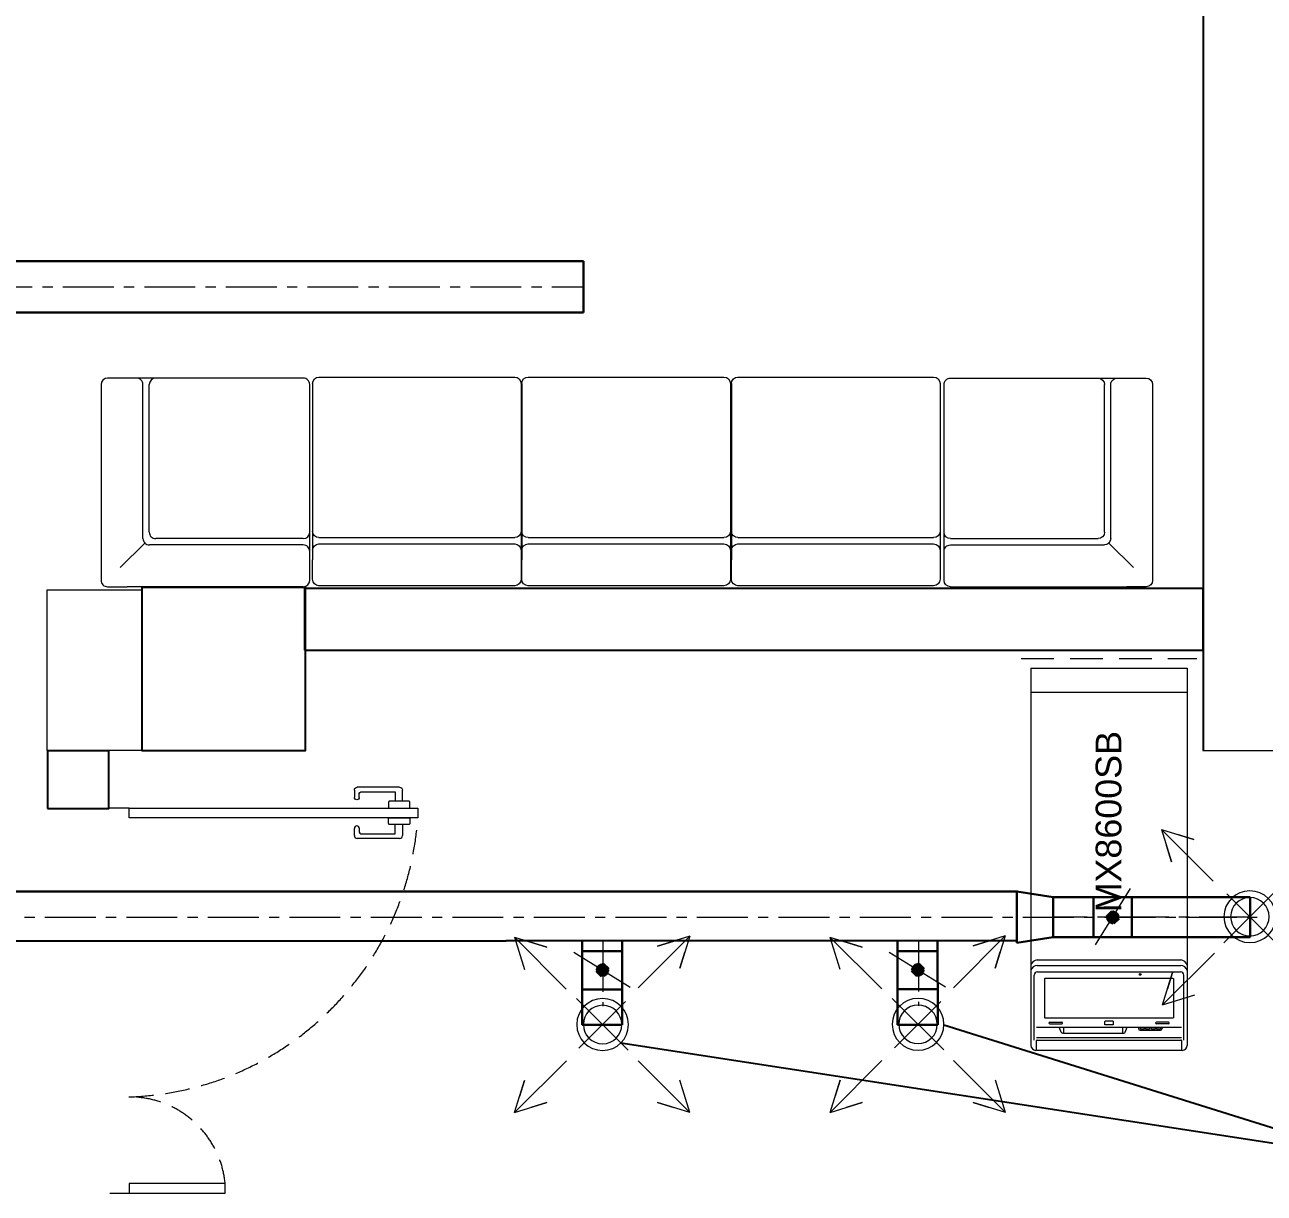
# Model space of a CAD drawing. Header units: millimetres. Extents: x 306002 to 1554695, y -207070 to 1535795.
# Drawn here: x 329555 to 333418, y -191560 to -187920 of the extents above; entities that cross this region are included whole.
import ezdxf

# ---------------------------------------------------------------- set-up
doc = ezdxf.new("R2010")
doc.units = ezdxf.units.MM
doc.linetypes.add('осевая', pattern=[50.8, 31.75, -6.35, 6.35, -6.35])
doc.linetypes.add('штриховаяX2', pattern=[38.1, 25.4, -12.7])
for name, color, linetype, lineweight in [('ykaz', 1, 'Continuous', 20), ('ВЫТЯЖКА', 160, 'Continuous', 30), ('ПРИТОК', 20, 'Continuous', 30)]:
    doc.layers.add(name, color=color, linetype=linetype, lineweight=lineweight)
doc.styles.get("Standard").update_dxf_attribs({"font": 'arial.ttf'})

# ---------------------------------------------------------------- blocks, each defined once
blk = doc.blocks.new('ручка')
at = {"color": 18, "lineweight": 0, "ltscale": 0.1, "true_color": 0x000000}
for p, q in [((62017.2, 2207.9), (62051.7, 2207.9)), ((62045.7, 2185.1), (62017.2, 2185.1)), ((62045.7, 2077.9), (62045.7, 2185.1)), ((62045.7, 2185.1), (62045.7, 2185.1)), ((62060.7, 2198.9), (62060.7, 2066.9)), ((62029, 2072.9), (62040.9, 2072.9)), ((62051.7, 2057.9), (62029.1, 2057.9))]:
    blk.add_line(p, q, dxfattribs=at)
blk.add_lwpolyline([(61995.8, 2230.8), (62014.2, 2230.8, -0.414214), (62017.2, 2227.8), (62017.2, 2167.5, -0.414214), (62014.2, 2164.5), (61995.8, 2164.5)], format="xyb", close=True, dxfattribs=at)
for centre, radius, start, end in [((62051.7, 2198.9), 9, 0, 90), ((62029.1, 2065.4), 7.5, 90.8582, 269.3574), ((62039.4, 2079.3), 6.53, 283.7135, 347.5451), ((62051.7, 2066.9), 9, 270, 0)]:
    blk.add_arc(centre, radius, start, end, dxfattribs=at)
blk = doc.blocks.new('Модуль дивана с подлокотниками и спинками SberFin 24')
at = {"color": 18, "lineweight": 0, "true_color": 0x000000}
for p, q in [((12082.1, -15525.5), (12082.1, -15586.3)), ((12712.1, -15505.5), (12102.1, -15505.5)), ((12732.1, -15586.3), (12732.1, -15525.5)), ((12218.4, -15641.7), (12141.7, -15565.1)), ((12732.1, -16135.5), (12732.1, -15555.9)), ((12082.1, -15655.5), (12082.1, -15586.3)), ((12232.6, -15635.9), (12712.1, -15635.9)), ((12082.1, -16135.5), (12082.1, -15655.5)), ((12212.6, -16135.5), (12212.6, -15655.9)), ((12232.1, -16135.5), (12232.1, -15675.5)), ((12252.1, -15655.5), (12712.1, -15655.5)), ((12102.1, -16155.5), (12712.1, -16155.5))]:
    blk.add_line(p, q, dxfattribs=at)
for centre, start, end in [((12102.1, -15525.5), 90, 180), ((12712.1, -15525.5), 0, 90), ((12232.6, -15655.9), 90, 180), ((12712.1, -15615.9), 270, 0), ((12252.1, -15675.5), 90, 180), ((12712.1, -15675.5), 0, 90), ((12102.1, -16135.5), 180, 270), ((12192.6, -16135.5), 270, 0), ((12252.1, -16135.5), 180, 270), ((12712.1, -16135.5), 270, 0)]:
    blk.add_arc(centre, 20, start, end, dxfattribs=at)
blk = doc.blocks.new('Модуль дивана со спинкой без подлокотников SberFin 24')
at = {"color": 18, "lineweight": 0, "true_color": 0x000000}
for p, q in [((10927.9, -15525.5), (10927.9, -15586.3)), ((11557.9, -15505.5), (10947.9, -15505.5)), ((11577.9, -15586.3), (11577.9, -15525.5)), ((11577.9, -16135.5), (11577.9, -15555.9)), ((10927.9, -15655.5), (10927.9, -15586.3)), ((10947.9, -15635.9), (11557.9, -15635.9)), ((10927.9, -16135.5), (10927.9, -15655.5)), ((10947.9, -15655.5), (11557.9, -15655.5)), ((10947.9, -16155.5), (11557.9, -16155.5))]:
    blk.add_line(p, q, dxfattribs=at)
for centre, start, end in [((10947.9, -15525.5), 90, 180), ((11557.9, -15525.5), 0, 90), ((10947.9, -15615.9), 180, 270), ((11557.9, -15615.9), 270, 0), ((10947.9, -15675.5), 90, 180), ((11557.9, -15675.5), 0, 90), ((10947.9, -16135.5), 180, 270), ((11557.9, -16135.5), 270, 0)]:
    blk.add_arc(centre, 20, start, end, dxfattribs=at)
blk = doc.blocks.new('Банкомат MX 8600SB 19')
at = {"color": 5, "lineweight": 0}
for p, q in [((75780, 24516.2), (76267, 24516.2)), ((75780, 24516.2), (75780, 23341.6)), ((76267, 24516.2), (76267, 23341.6)), ((75780, 24442.1), (76267, 24442.1)), ((75799.9, 23607.5), (76247, 23607.5)), ((75799.9, 23590.7), (76247, 23590.7)), ((75800.5, 23570.6), (76246.4, 23570.6)), ((75790.5, 23358.2), (75790.5, 23560.6)), ((76256.4, 23358.2), (76256.4, 23560.6)), ((75838.4, 23414.1), (75875.7, 23414.1)), ((75838.4, 23408.5), (75876, 23408.5)), ((76208.5, 23408.5), (76170.9, 23408.5)), ((76208.5, 23414.1), (76171.2, 23414.1)), ((75797.5, 23398.1), (76249.4, 23398.1)), ((75874.2, 23382.6), (75868.2, 23398.1)), ((75881.7, 23379.4), (75878.9, 23379.4)), ((75881.7, 23398.1), (75881.7, 23379.4)), ((75881.7, 23379.4), (76066.7, 23379.4)), ((76066.7, 23379.4), (76066.7, 23398.1)), ((76066.7, 23379.4), (76069.4, 23379.4)), ((76074.1, 23382.6), (76080.2, 23398.1)), ((76115.2, 23398.1), (76115.2, 23393.9)), ((76120.2, 23388.9), (76183.8, 23388.9)), ((76188.8, 23398.1), (76188.8, 23393.9)), ((75797.5, 23365.7), (76249.4, 23365.7)), ((75797.5, 23325.5), (75797.5, 23356.2)), ((75799.5, 23358.2), (76247.4, 23358.2)), ((76249.4, 23356.2), (76249.4, 23325.5)), ((76252, 23325.5), (75794.9, 23325.5))]:
    blk.add_line(p, q, dxfattribs=at)
for points in [[(75825, 23550.9), (76221.9, 23550.9, -0.414214), (76223.9, 23548.9), (76223.9, 23428.4, -0.414214), (76221.9, 23426.4), (75825, 23426.4, -0.414214), (75823, 23428.4), (75823, 23548.9, -0.414214)], [(76012.7, 23417.7), (76034.2, 23417.7, -0.414214), (76036.2, 23415.7), (76036.2, 23405.4), (76010.7, 23405.4), (76010.7, 23415.7, -0.414214)]]:
    blk.add_lwpolyline(points, format="xyb", close=True, dxfattribs=at)
for points in [[(76120.9, 23398.1), (76132.8, 23398.1), (76132.8, 23392.1), (76120.9, 23392.1)], [(76138.1, 23398.1), (76149.9, 23398.1), (76149.9, 23392.1), (76138.1, 23392.1)], [(76155.2, 23398.1), (76167.1, 23398.1), (76167.1, 23392.1), (76155.2, 23392.1)], [(76172.3, 23398.1), (76184.2, 23398.1), (76184.2, 23392.1), (76172.3, 23392.1)]]:
    blk.add_lwpolyline(points, close=True, dxfattribs=at)
blk.add_circle((76120.8, 23562.8), 2.93, dxfattribs=at)
for centre, radius, start, end in [((75800.5, 23586.4), 21.2, 91.5366, 165.6958), ((76246.4, 23586.4), 21.2, 14.3042, 88.4634), ((75800.5, 23569.6), 21.2, 91.5366, 165.6958), ((75800.5, 23560.6), 10, 90, 180), ((76246.4, 23560.6), 10, 0, 90), ((76246.4, 23569.6), 21.2, 14.3042, 88.4634), ((75838.6, 23411.3), 2.81, 92.6232, 267.3768), ((75875.9, 23411.3), 2.81, 272.6232, 87.3768), ((76171, 23411.3), 2.81, 92.6232, 267.3768), ((76208.3, 23411.3), 2.81, 272.6232, 87.3768), ((75878.9, 23384.4), 5, 201.3421, 270), ((76069.4, 23384.4), 5, 270, 338.6579), ((76120.2, 23393.9), 5, 180, 270), ((76183.8, 23393.9), 5, 270, 360), ((75796.1, 23341.7), 16.1, 180.3508, 265.8061), ((75799.5, 23356.2), 2, 90, 180), ((76247.4, 23356.2), 2, 0, 90), ((76250.8, 23341.7), 16.1, 274.1939, 359.6492)]:
    blk.add_arc(centre, radius, start, end, dxfattribs=at)
at = {"layer": 'ykaz', "color": 252, "true_color": 0x939598, "insert": (76062.9, 23908.4), "char_height": 80, "width": 259.956, "attachment_point": 7, "rotation": 90}
blk.add_mtext('\\pxqc;MX8600SB', dxfattribs=at)
blk = doc.blocks.new('A$C56C57BDC')
at = {"layer": 'ПРИТОК', "lineweight": 15}
for p, q in [((165.1, 385.4), (3.5, 547)), ((3.5, 547), (104.1, 515.8)), ((3.5, 547), (34.7, 446.4)), ((388.9, 385.4), (550.5, 547)), ((550.5, 547), (449.9, 515.8)), ((550.5, 547), (519.3, 446.4)), ((449.9, 515.8), (500.2, 531.4)), ((34.7, 446.4), (19.1, 496.7)), ((519.3, 446.4), (534.9, 496.7)), ((355.7, 192.4), (194.8, 353.3)), ((349.5, 346), (204.5, 201)), ((161.6, 161.6), (0, 0)), ((388.9, 161.6), (550.5, 0)), ((0, 0), (31.2, 100.6)), ((31.2, 100.6), (15.6, 50.3)), ((550.5, 0), (519.3, 100.6)), ((519.3, 100.6), (534.9, 50.3)), ((0, 0), (100.6, 31.2)), ((100.6, 31.2), (50.3, 15.6)), ((550.5, 0), (449.9, 31.2))]:
    blk.add_line(p, q, dxfattribs=at)
for radius in [80.8, 60]:
    blk.add_circle((275.8, 272.3), radius, dxfattribs=at)

msp = doc.modelspace()

# ---------------------------------------------------------------- hatches: boundary and pattern name
at = {"transparency": 33554687}
h = msp.add_hatch(dxfattribs=at)
h.set_pattern_fill('ANSI31', color=1, scale=1.336115, angle=180.0162)
h.set_pattern_definition([(225.016179, (-1066791.6993, -2506006.7523), (3.0005104975, -2.9988164266), [])])
edge = h.paths.add_edge_path()
edge.add_arc((332946.5, -190699.8), 20.5, 180.0162, 540.0162)
h = msp.add_hatch(dxfattribs=at)
h.set_pattern_fill('ANSI31', color=1, scale=1.336115, angle=270.0162)
h.set_pattern_definition([(315.016179, (2646662.0994, -1590602.4933), (2.9988164266, 3.0005104975), [])])
edge = h.paths.add_edge_path()
edge.add_arc((331355.1, -190864.3), 20.5, 270.0162, 630.0162)
h = msp.add_hatch(dxfattribs=at)
h.set_pattern_fill('ANSI31', color=1, scale=1.336115, angle=270.0162)
h.set_pattern_definition([(315.016179, (2647645.1534, -1590601.9745), (2.9988164266, 3.0005104975), [])])
edge = h.paths.add_edge_path()
edge.add_arc((332338.2, -190863.8), 20.5, 270.0162, 630.0162)

# ---------------------------------------------------------------- linework, layer by layer
at = {"ltscale": 100}
msp.add_line((333228.8, -190180.6), (333228.8, -183970.6), dxfattribs=at)
at = {"color": 9, "linetype": 'штриховаяX2', "lineweight": 0, "ltscale": 4, "true_color": 0xc7c8ca}
msp.add_line((332660.8, -189894.4), (333207.8, -189894.4), dxfattribs=at)
at = {"color": 0, "lineweight": 20, "ltscale": 100}
msp.add_line((333226.3, -190180.6), (333679.6, -190180.6), dxfattribs=at)
at = {"color": 4, "lineweight": 0}
for p, q in [((329880.1, -190359.8), (329820.1, -190359.8)), ((329880.1, -190359.8), (330780.1, -190359.8)), ((329880.1, -190389.8), (329880.1, -190359.8)), ((330780.1, -190359.8), (330780.1, -190389.8)), ((330780.1, -190389.8), (329880.1, -190389.8)), ((330180.1, -191529.8), (329880.1, -191529.8)), ((329880.1, -191529.8), (329880.1, -191559.8)), ((330180.1, -191559.8), (330180.1, -191529.8)), ((329820.1, -191559.8), (329880.1, -191559.8)), ((329880.1, -191559.8), (330180.1, -191559.8))]:
    msp.add_line(p, q, dxfattribs=at)
at = {"color": 1, "lineweight": 15, "transparency": 33554687}
for p, q in [((332892.3, -190786.1), (333000.7, -190610.8)), ((331441.5, -190918.5), (331266.2, -190810.1)), ((332424.5, -190918), (332249.2, -190809.6))]:
    msp.add_line(p, q, dxfattribs=at)
at = {"color": 1, "lineweight": 30, "transparency": 33554687}
for p, q in [((332402.7, -190619.8), (332276.5, -190619.8)), ((332885.8, -190763.4), (332885.8, -190637.2)), ((333004.9, -190763.2), (333004.8, -190637)), ((331418.6, -190805.9), (331292.3, -190806)), ((332401.6, -190805.4), (332275.4, -190805.4)), ((331418.7, -190925), (331292.5, -190925)), ((332401.8, -190924.5), (332275.6, -190924.5))]:
    msp.add_line(p, q, dxfattribs=at)
at = {"transparency": 33554687}
for p in [(332419.8, -191034.9), (331413.1, -191091.2)]:
    msp.add_line(p, (333743.7, -191449.3), dxfattribs=at)
at = {"color": 7, "lineweight": 20, "ltscale": 100, "true_color": 0xffffff}
msp.add_lwpolyline([(329918.9, -190181), (329625.3, -190181), (329625.3, -189680.2), (329918.9, -189680.2)], close=True, dxfattribs=at)
at = {"color": 7, "ltscale": 100, "true_color": 0xffffff}
for points in [[(329921, -189671.9), (330428.8, -189671.9), (330428.8, -190181.1), (329921, -190181.1)], [(330427, -189867.9), (333227.8, -189867.9), (333227.8, -189676.3), (330427, -189676.3)], [(329626.2, -190361.4), (329817.1, -190361.4), (329817.1, -190181.7), (329626.2, -190181.7)]]:
    msp.add_lwpolyline(points, close=True, dxfattribs=at)
at = {"color": 9, "linetype": 'штриховаяX2', "lineweight": 0, "ltscale": 3, "true_color": 0xc7c8ca}
for centre, radius, start, end in [((329849.7, -190327.9), 932.4, 271.8632, 356.1948), ((329881.6, -191559.7), 299.9, 5.729, 90.2966)]:
    msp.add_arc(centre, radius, start, end, dxfattribs=at)
at = {"layer": 'ПРИТОК'}
for p, q in [((331296.3, -188655.6), (316386.7, -188655.6)), ((331296.3, -188815.6), (331296.3, -188655.6)), ((316546.7, -188815.6), (331296.3, -188815.6)), ((332649, -190619.8), (319378.1, -190619.8)), ((332647.2, -190772.9), (319538.1, -190779.8))]:
    msp.add_line(p, q, dxfattribs=at)
at = {"layer": 'ПРИТОК', "linetype": 'осевая', "lineweight": 9, "ltscale": 5, "transparency": 33554687}
for p, q in [((316466, -188735.6), (331296.3, -188735.6)), ((319457.9, -190699.8), (333416.9, -190699.8)), ((333374.3, -190699.6), (332760, -190699.7)), ((331357.1, -190773.6), (331357.2, -190976.7)), ((332340.2, -190773.1), (332340.3, -190976.2))]:
    msp.add_line(p, q, dxfattribs=at)
at = {"layer": 'ПРИТОК', "linetype": 'Continuous', "transparency": 33554687}
for p, q in [((332647.2, -190619.5), (332760, -190637.2)), ((332647.2, -190779.7), (332647.2, -190619.8)), ((332760, -190762.2), (332760, -190637.2)), ((332760, -190762.2), (332647.2, -190779.7))]:
    msp.add_line(p, q, dxfattribs=at)
at = {"layer": 'ПРИТОК', "transparency": 33554687}
for p, q in [((333374.3, -190637.1), (332760, -190637.2)), ((333374.3, -190762), (333374.3, -190637.1)), ((333374.3, -190762.1), (332760, -190762.2)), ((331292.3, -190773.6), (331292.4, -191035.4)), ((331417.2, -191035.4), (331417.2, -190773.6)), ((332275.4, -190773.1), (332275.4, -191034.9)), ((332400.3, -191034.9), (332400.2, -190773.1)), ((331292.4, -191035.4), (331417.2, -191035.4)), ((332275.4, -191034.9), (332400.3, -191034.9))]:
    msp.add_line(p, q, dxfattribs=at)

# ---------------------------------------------------------------- block references
at = {"color": 18, "lineweight": 0, "true_color": 0x000000, "transparency": 33554687, "rotation": 89.99999999999999}
msp.add_blockref('Модуль дивана с подлокотниками и спинками SberFin 24', (314287.7, -201752.5), dxfattribs=at)
at = {"color": 18, "lineweight": 0, "true_color": 0x000000, "transparency": 33554687, "xscale": -1}
for name, p, rotation in [('Модуль дивана со спинкой без подлокотников SberFin 24', (319524.1, -205172.7), 180), ('Модуль дивана со спинкой без подлокотников SberFin 24', (320176.2, -205172.7), 180), ('Модуль дивана со спинкой без подлокотников SberFin 24', (320829.7, -205172.7), 180), ('Модуль дивана с подлокотниками и спинками SberFin 24', (348575.7, -201752.5), 270)]:
    msp.add_blockref(name, p, dxfattribs=dict(at, rotation=rotation))
at = {"color": 252, "lineweight": 0, "true_color": 0x939598}
msp.add_blockref('Банкомат MX 8600SB 19', (256910.9, -214440.7), dxfattribs=at)
at = {"color": 5, "lineweight": 0, "xscale": -1, "rotation": 270}
msp.add_blockref('ручка', (328524.6, -252355.5), dxfattribs=at)
at = {"color": 5, "lineweight": 0, "rotation": 270}
msp.add_blockref('ручка', (328524.6, -128394), dxfattribs=at)
at = {"layer": 'ВЫТЯЖКА', "transparency": 33554687, "xscale": -0.998995745714902, "yscale": 0.998995745714902, "zscale": 0.998995745714902}
for p, rotation in [((333097.5, -190426.5), 180.0228490128568), ((331627.9, -190758.6), 90.0228490128568), ((332611, -190758), 90.0228490128568)]:
    msp.add_blockref('A$C56C57BDC', p, dxfattribs=dict(at, rotation=rotation))

doc.saveas('drawing.dxf')
